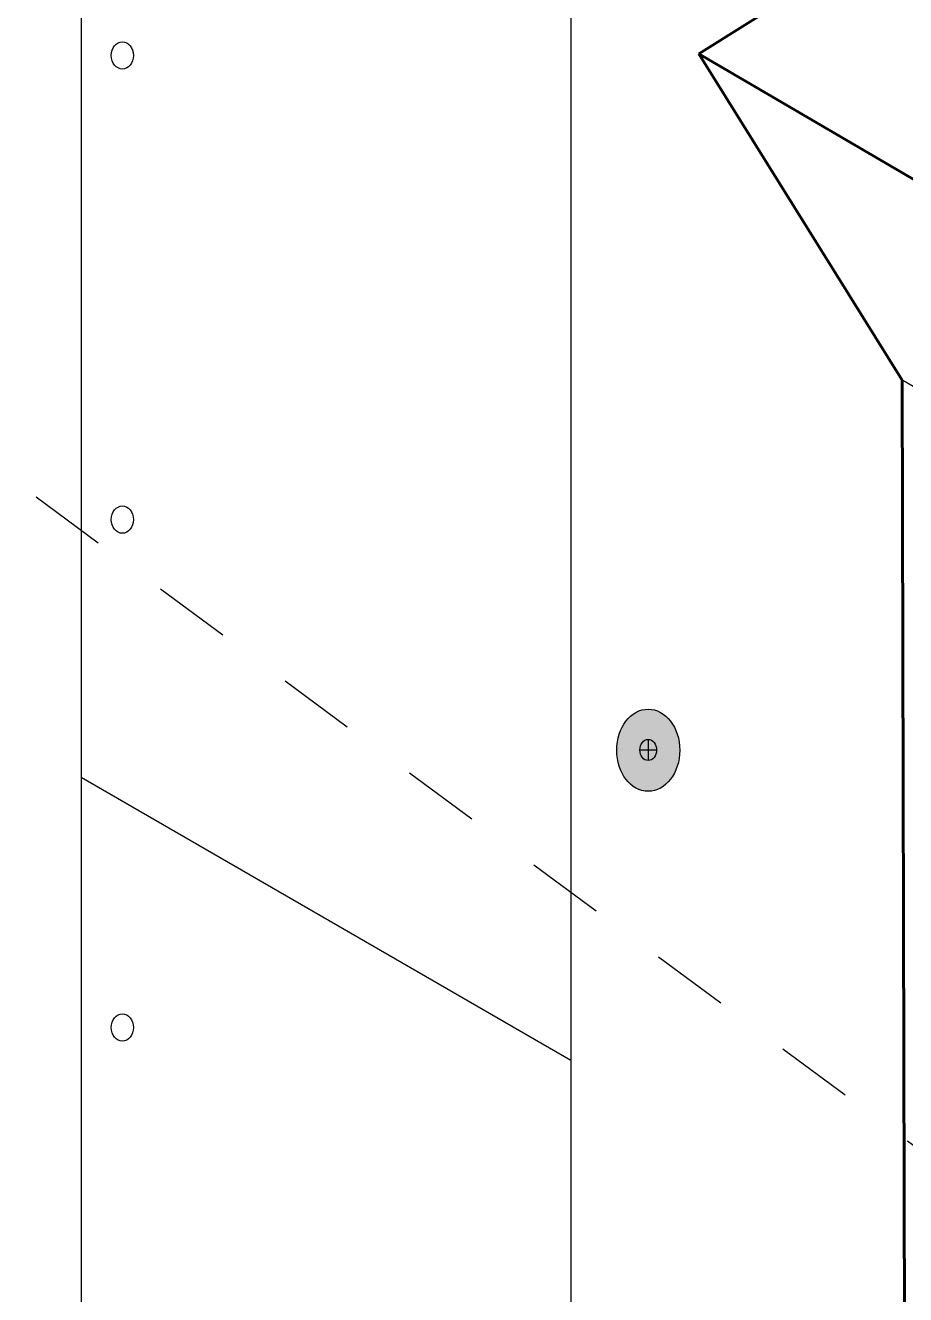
# Model space of a CAD drawing. Extents: x -1392 to 5791, y -3809 to 1722.
# Drawn here: x -416.7 to -314.4, y 1293.1 to 1440.7 of the extents above; entities that cross this region are included whole.
import ezdxf

# ---------------------------------------------------------------- set-up
doc = ezdxf.new("R2010")
doc.units = 0
doc.header["$MEASUREMENT"] = 0
doc.linetypes.add('AI-Linetype-47', pattern=[18, 9, -9])
for name, color, linetype, lineweight in [('G-ANNO-TTLB', 7, 'Continuous', 0), ('TYVEK', 7, 'Continuous', 0), ('WALL SCRATCH', 7, 'Continuous', 0)]:
    doc.layers.add(name, color=color, linetype=linetype, lineweight=lineweight)

# ---------------------------------------------------------------- blocks, each defined once
blk = doc.blocks.new('Block_309')
at = {"layer": 'WALL SCRATCH', "true_color": 0x003b71, "transparency": 33554687}
h = blk.add_hatch(color=156, dxfattribs=at)
h.dxf.hatch_style = 2
edge = h.paths.add_edge_path()
edge.add_ellipse((-344.32, 1356.43), major_axis=(0, 4.78), ratio=0.766948, start_angle=0, end_angle=360)
at = {"layer": 'WALL SCRATCH', "color": 18, "lineweight": 25, "true_color": 0x080808}
for p, q in [((-344.32, 1357.69), (-344.32, 1355.23)), ((-345.29, 1356.46), (-343.34, 1356.46))]:
    blk.add_line(p, q, dxfattribs=at)
at = {"layer": 'WALL SCRATCH', "color": 8, "lineweight": 25, "true_color": 0x808080}
blk.add_lwpolyline([(-344.83, 1360.85)], dxfattribs=at)
at = {"layer": 'WALL SCRATCH', "color": 18, "lineweight": 25, "true_color": 0x000000}
blk.add_ellipse((-344.32, 1356.43), major_axis=(0, 4.78), ratio=0.766948, dxfattribs=at)
at = {"layer": 'WALL SCRATCH', "color": 18, "lineweight": 25, "true_color": 0x080808}
blk.add_ellipse((-344.32, 1356.46), major_axis=(0, 1.23), ratio=0.788846, dxfattribs=at)
blk = doc.blocks.new('Block_308')
at = {"layer": 'WALL SCRATCH'}
blk.add_blockref('Block_309', (0, 0), dxfattribs=at)
blk = doc.blocks.new('Block_307')
at = {"layer": 'WALL SCRATCH'}
blk.add_blockref('Block_308', (0, 0), dxfattribs=at)

msp = doc.modelspace()

# ---------------------------------------------------------------- hatches: boundary and pattern name
at = {"layer": 'G-ANNO-TTLB', "true_color": 0xff00ff, "transparency": 33554687}
h = msp.add_hatch(color=6, dxfattribs=at)
edge = h.paths.add_edge_path()
edge.add_spline(control_points=[(1773.02, -796.5), (1773.02, -796.5), (-1156.5, -796.5), (-1156.5, -796.5), (-1156.5, -796.5), (-1156.5, 1660.5), (-1156.5, 1660.5), (-1156.5, 1660.5), (1773.02, 1660.5), (1773.02, 1660.5), (1773.02, 1660.5), (1773.02, -796.5), (1773.02, -796.5)], knot_values=[0, 0, 0, 0, 1, 1, 1, 2, 2, 2, 3, 3, 3, 4, 4, 4, 4], degree=3, periodic=0)
edge = h.paths.add_edge_path()
edge.add_spline(control_points=[(-1147.5, 1651.5), (-1147.5, 1651.5), (-1147.5, -787.5), (-1147.5, -787.5), (-1147.5, -787.5), (1764.02, -787.5), (1764.02, -787.5), (1764.02, -787.5), (1764.02, 1651.5), (1764.02, 1651.5), (1764.02, 1651.5), (-1147.5, 1651.5), (-1147.5, 1651.5)], knot_values=[0, 0, 0, 0, 1, 1, 1, 2, 2, 2, 3, 3, 3, 4, 4, 4, 4], degree=3, periodic=0)
edge.add_line((-1147.5, 1651.5), (-1147.5, 1651.5))

# ---------------------------------------------------------------- linework, layer by layer
at = {"layer": 'G-ANNO-TTLB'}
for points in [[(1773.02, -796.5), (1773.02, -796.5), (-1156.5, -796.5), (-1156.5, -796.5), (-1156.5, -796.5), (-1156.5, 1660.5), (-1156.5, 1660.5), (-1156.5, 1660.5), (1773.02, 1660.5), (1773.02, 1660.5), (1773.02, 1660.5), (1773.02, -796.5), (1773.02, -796.5)], [(-1147.5, 1651.5), (-1147.5, 1651.5), (-1147.5, -787.5), (-1147.5, -787.5), (-1147.5, -787.5), (1764.02, -787.5), (1764.02, -787.5), (1764.02, -787.5), (1764.02, 1651.5), (1764.02, 1651.5), (1764.02, 1651.5), (-1147.5, 1651.5), (-1147.5, 1651.5)]]:
    msp.add_open_spline(points, degree=3, knots=[0, 0, 0, 0, 1, 1, 1, 2, 2, 2, 3, 3, 3, 4, 4, 4, 4], dxfattribs=at)
at = {"layer": 'TYVEK', "color": 18, "lineweight": 60, "true_color": 0x000000}
for p, q in [((-338.45, 1437.43), (-297.44, 1463.18)), ((-204.66, 1359.22), (-338.45, 1437.43)), ((-338.45, 1437.43), (-314.81, 1399.47)), ((-314.46, 1257.33), (-314.81, 1399.47))]:
    msp.add_line(p, q, dxfattribs=at)
at = {"layer": 'TYVEK', "color": 18, "linetype": 'AI-Linetype-47', "lineweight": 25, "true_color": 0x000000}
msp.add_line((-444.45, 1407.32), (-265.45, 1274.98), dxfattribs=at)
at = {"layer": 'TYVEK', "color": 18, "lineweight": 25, "true_color": 0x000000}
msp.add_line((-314.72, 1399.47), (-232.14, 1351.08), dxfattribs=at)
at = {"layer": 'WALL SCRATCH', "color": 2, "lineweight": 25, "true_color": 0xffff00}
for p, q in [((-410.24, 1563.37), (-410.24, 1141.13)), ((-410.24, 1353.31), (-353.34, 1320.37))]:
    msp.add_line(p, q, dxfattribs=at)
at = {"layer": 'WALL SCRATCH', "color": 18, "lineweight": 25, "true_color": 0x000000}
msp.add_line((-353.34, 1482.46), (-353.34, 1201.61), dxfattribs=at)
at = {"layer": 'WALL SCRATCH', "color": 8, "lineweight": 25, "true_color": 0x808080}
msp.add_lwpolyline([(-348.26, 1359.62)], dxfattribs=at)
msp.add_lwpolyline([(-348.26, 1359.62)], dxfattribs=at)
at = {"layer": 'WALL SCRATCH', "color": 18, "lineweight": 25, "true_color": 0x080808}
for points in [[(-410.24, 1353.31)], [(-353.34, 1320.37)]]:
    msp.add_lwpolyline(points, dxfattribs=at)
at = {"layer": 'WALL SCRATCH', "color": 2, "lineweight": 25, "true_color": 0xffff00}
for points in [[(-410.24, 1353.31)], [(-353.34, 1320.37)]]:
    msp.add_lwpolyline(points, dxfattribs=at)
at = {"layer": 'WALL SCRATCH', "color": 252, "lineweight": 25, "true_color": 0x848484}
for centre in [(-405.47, 1437.25), (-405.47, 1383.25), (-405.47, 1324.17)]:
    msp.add_ellipse(centre, major_axis=(0, 1.59), ratio=0.812499, dxfattribs=at)

# ---------------------------------------------------------------- block references
at = {"layer": 'WALL SCRATCH'}
msp.add_blockref('Block_307', (0, 0), dxfattribs=at)

doc.saveas('drawing.dxf')
